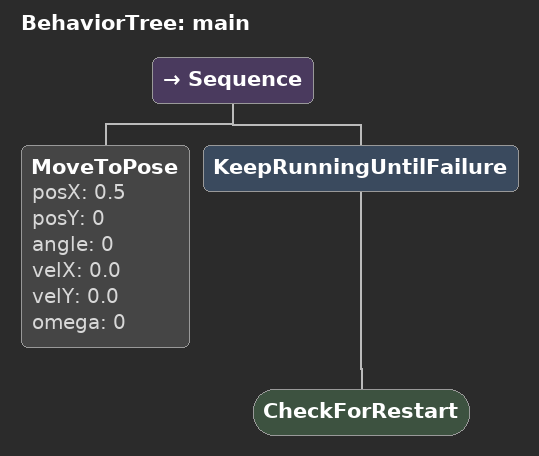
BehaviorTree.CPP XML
<?xml version="1.0" encoding="UTF-8"?>
<root BTCPP_format="4">
  <BehaviorTree ID="main">
    <Sequence>
      <MoveToPose posX="0.5"
                  posY="0"
                  angle="0"
                  velX="0.0"
                  velY="0.0"
                  omega="0"/>
      <KeepRunningUntilFailure>
        <CheckForRestart/>
      </KeepRunningUntilFailure>
    </Sequence>
  </BehaviorTree>

</root>
